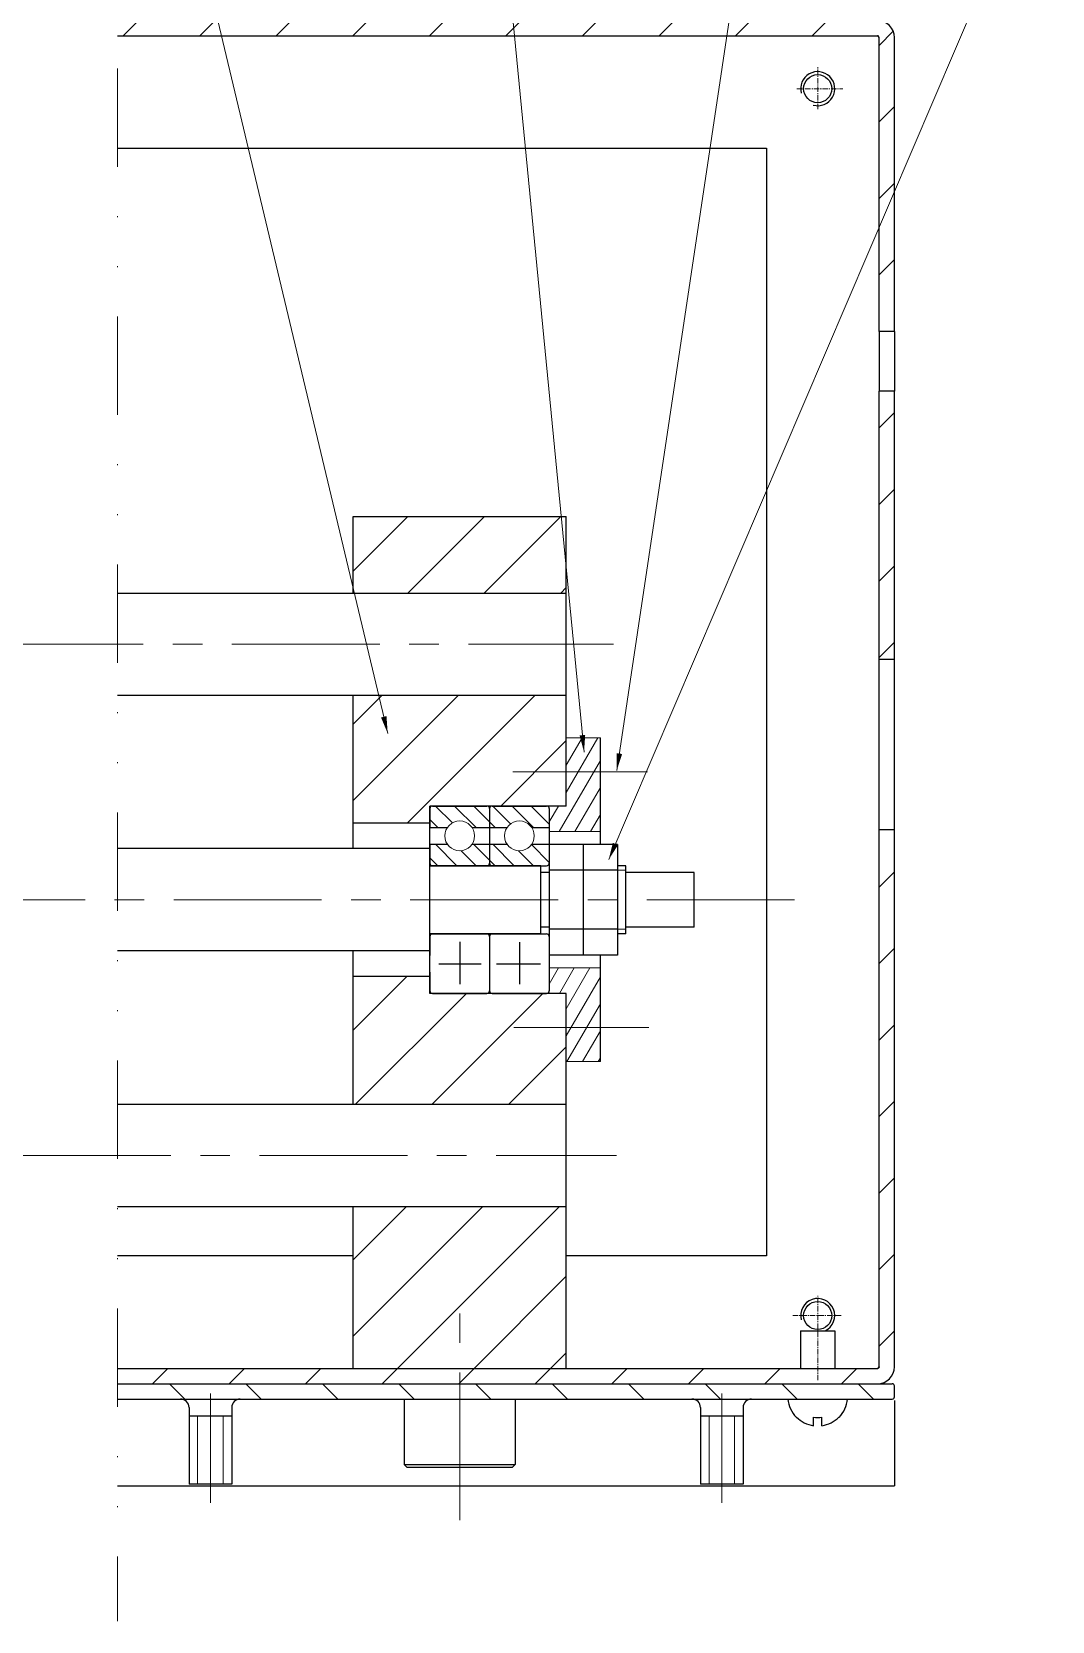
# Model space of a CAD drawing. Header units: millimetres. Extents: x 348 to 7549, y -2121 to -1262.
# Drawn here: x 791.9 to 911.6, y -1591 to -1404.5 of the extents above; entities that cross this region are included whole.
import ezdxf

# ---------------------------------------------------------------- set-up
doc = ezdxf.new("R2010")
doc.units = ezdxf.units.MM
doc.header["$LTSCALE"] = 46.255
doc.linetypes.add('CENTER', pattern=[0.6, 0.375, -0.075, 0.075, -0.075])
doc.linetypes.add('DIVIDE2', pattern=[0.625, 0.25, -0.125, 0, -0.125, 0, -0.125])
doc.layers.get('0').update_dxf_attribs({"linetype": 'CONTINUOUS'})
for name, color, linetype in [('02___PRT_ALL_AXES', 7, 'CONTINUOUS'), ('3_ALL_AXES', 7, 'CONTINUOUS'), ('7_ALL_FEATURES', 7, 'CONTINUOUS')]:
    doc.layers.add(name, color=color, linetype=linetype)
for name, color, linetype, lineweight in [('dim', 82, 'CONTINUOUS', 9), ('中心线', 2, 'CENTER', 13), ('剖面线', 4, 'CONTINUOUS', 13), ('双点划线', 4, 'DIVIDE2', 13), ('粗实线', 7, 'CONTINUOUS', 20), ('细实线', 20, 'CONTINUOUS', 13)]:
    doc.layers.add(name, color=color, linetype=linetype, lineweight=lineweight)
doc.styles.add('ROMANC', font='romanc.shx', dxfattribs={"bigfont": 'gbcbig.shx'})
doc.dimstyles.new('YanXiu', dxfattribs={"dimtxt": 2.5, "dimasz": 2.2, "dimexe": 0.66, "dimexo": 0.66, "dimgap": 0.66, "dimtad": 0, "dimtoh": 1, "dimdsep": 46, "dimtxsty": 'ROMANC', "dimcen": 0, "dimclrd": 256, "dimclre": 131, "dimclrt": 42, "dimazin": 2, "dimtfac": 1, "dimtofl": 0, "dimtmove": 0, "dimatfit": 3, "dimfxl": 1, "dimlwd": 5, "dimlwe": 5, "dimarcsym": 0})
pattern_1 = [(45, (-2663.8246, -1387.07), (-4.490128, 4.490128), [])]

msp = doc.modelspace()

# ---------------------------------------------------------------- hatches: boundary and pattern name
at = {"layer": '剖面线'}
h = msp.add_hatch(dxfattribs=at)
h.set_pattern_fill('LINE', color=256, scale=2, angle=45, style=0)
h.set_pattern_definition(pattern_1)
edge = h.paths.add_edge_path()
edge.add_spline(control_points=[(566.69165, -1404.96707), (566.69051, -1404.96718), (566.68783, -1404.96746), (566.68361, -1404.96799), (566.67899, -1404.96868), (566.67436, -1404.96948), (566.66971, -1404.9704), (566.66505, -1404.97143), (566.66038, -1404.97259), (566.65583, -1404.97383), (566.65284, -1404.97473), (566.65139, -1404.97517)], knot_values=[0.253872216, 0.253872216, 0.253872216, 0.253872216, 0.257320241, 0.261952689, 0.266621529, 0.271325905, 0.276064908, 0.280837577, 0.285642898, 0.290479808, 0.295009324, 0.295009324, 0.295009324, 0.295009324], degree=3, periodic=0)
edge.add_arc((566.71077, -1405.16616), 0.2, 90, 107.2690856, ccw=False)
edge.add_line((566.71077, -1404.96616), (789.73113, -1404.96616))
edge.add_line((789.73113, -1404.96616), (789.73113, -1403.16616))
edge.add_line((789.73113, -1403.16616), (566.71077, -1403.16616))
edge.add_arc((566.71077, -1405.16616), 2, 90, 180)
edge.add_line((564.71077, -1405.16616), (564.71077, -1498.66616))
edge.add_line((564.71077, -1498.66616), (566.51077, -1498.66616))
edge.add_line((566.51077, -1498.66616), (566.51077, -1405.01108))
edge = h.paths.add_edge_path()
edge.add_line((566.51077, -1513.66616), (564.71077, -1513.66616))
edge.add_line((564.71077, -1513.66616), (564.71077, -1561.16616))
edge.add_arc((566.71077, -1561.16616), 2, 180, 270)
edge.add_line((566.71077, -1563.16616), (573.71077, -1563.16616))
edge.add_line((573.71077, -1563.16616), (573.71077, -1561.36616))
edge.add_line((573.71077, -1561.36616), (566.55539, -1561.36616))
edge.add_spline(control_points=[(566.51157, -1561.18412), (566.51157, -1561.18412), (566.51171, -1561.18565), (566.51202, -1561.18872), (566.5126, -1561.19331), (566.51329, -1561.19793), (566.51409, -1561.20257), (566.51501, -1561.20722), (566.51604, -1561.21187), (566.51719, -1561.21654), (566.51843, -1561.22105), (566.51931, -1561.224), (566.51974, -1561.2254)], knot_values=[0.017986214, 0.017986214, 0.017986214, 0.017986214, 0.017994779, 0.02259003, 0.027222478, 0.031891319, 0.036595694, 0.041334697, 0.046107366, 0.050912687, 0.055749597, 0.060146177, 0.060146177, 0.060146177, 0.060146177], degree=3, periodic=0)
edge.add_arc((566.71077, -1561.16616), 0.2, 180, 197.2310018, ccw=False)
edge.add_line((566.51077, -1561.16616), (566.51077, -1513.66616))
h.paths.add_polyline_path([(767.71077, -1561.36616), (573.71077, -1561.36616), (573.71077, -1563.16616), (767.71077, -1563.16616)])
h.paths.add_polyline_path([(789.73113, -1561.36616), (767.71077, -1561.36616), (767.71077, -1563.16616), (789.73113, -1563.16616)])
edge = h.paths.add_edge_path()
edge.add_line((801.96338, -1561.36616), (801.96338, -1563.16616))
edge.add_line((801.96338, -1563.16616), (891.09854, -1563.16616))
edge.add_arc((891.09854, -1561.16616), 2, 270, 360)
edge.add_line((893.09854, -1561.16616), (893.09854, -1498.16616))
edge.add_line((893.09854, -1498.16616), (891.29854, -1498.16616))
edge.add_line((891.29854, -1498.16616), (891.29854, -1561.22195))
edge.add_spline(control_points=[(891.25373, -1561.29233), (891.25376, -1561.29229), (891.25487, -1561.29092), (891.25703, -1561.28819), (891.26012, -1561.28406), (891.2631, -1561.27987), (891.26596, -1561.27562), (891.2687, -1561.2713), (891.27132, -1561.26693), (891.27299, -1561.26399), (891.27381, -1561.26251)], knot_values=[0.10052688, 0.10052688, 0.10052688, 0.10052688, 0.100666818, 0.105826766, 0.110978112, 0.116119176, 0.121248294, 0.126363827, 0.131464165, 0.136523979, 0.136523979, 0.136523979, 0.136523979], degree=3, periodic=0)
edge.add_arc((891.09854, -1561.16616), 0.2, 270, 331.20048, ccw=False)
edge.add_line((891.09854, -1561.36616), (801.96338, -1561.36616))
h.paths.add_polyline_path([(893.09854, -1446.66616), (891.29854, -1446.66616), (891.29854, -1478.16616), (893.09854, -1478.16616)])
edge = h.paths.add_edge_path()
edge.add_line((891.09854, -1403.16616), (801.96338, -1403.16616))
edge.add_line((801.96338, -1403.16616), (801.96338, -1404.96616))
edge.add_line((801.96338, -1404.96616), (891.15471, -1404.96616))
edge.add_spline(control_points=[(891.22555, -1405.01166), (891.22523, -1405.0114), (891.22359, -1405.01006), (891.22057, -1405.00767), (891.21645, -1405.00458), (891.21226, -1405.00161), (891.208, -1404.99874), (891.20368, -1404.996), (891.19949, -1404.99348), (891.19672, -1404.99191), (891.19542, -1404.99119)], knot_values=[0.176545427, 0.176545427, 0.176545427, 0.176545427, 0.177767288, 0.182927236, 0.188078582, 0.193219646, 0.198348763, 0.203464297, 0.208564634, 0.21302454, 0.21302454, 0.21302454, 0.21302454], degree=3, periodic=0)
edge.add_arc((891.09854, -1405.16616), 0.2, 0, 61.0286142, ccw=False)
edge.add_line((891.29854, -1405.16616), (891.29854, -1439.66616))
edge.add_line((891.29854, -1439.66616), (893.09854, -1439.66616))
edge.add_line((893.09854, -1439.66616), (893.09854, -1405.16616))
edge.add_arc((891.09854, -1405.16616), 2, 0, 90)
h = msp.add_hatch(dxfattribs=at)
h.set_pattern_fill('LINE', color=256, scale=2, angle=45, style=0)
h.set_pattern_definition(pattern_1)
h.paths.add_polyline_path([(854.59854, -1461.36616), (829.59854, -1461.36616), (829.59854, -1470.36616), (854.59854, -1470.36616)])
h.paths.add_polyline_path([(854.59854, -1482.36616), (829.59854, -1482.36616), (829.59854, -1497.36616), (840.59854, -1497.36616), (840.59854, -1495.36616), (854.59854, -1495.36616)])
h.paths.add_polyline_path([(854.59854, -1517.36616), (840.59854, -1517.36616), (840.59854, -1515.36616), (829.59854, -1515.36616), (829.59854, -1530.36616), (854.59854, -1530.36616)])
h.paths.add_polyline_path([(854.59854, -1542.36616), (829.59854, -1542.36616), (829.59854, -1561.36616), (854.59854, -1561.36616)])
h = msp.add_hatch(dxfattribs=at)
h.set_pattern_fill('LINE', color=256, scale=0.5, angle=60, style=0)
h.set_pattern_definition([(60, (-2663.8246, -1387.0697), (-1.3748153, 0.79375), [])])
h.paths.add_polyline_path([(858.59854, -1487.36616), (854.59854, -1487.36616), (854.59854, -1491.36616), (858.59854, -1491.36616)])
h.paths.add_polyline_path([(858.59854, -1491.36616), (854.59854, -1491.36616), (854.59854, -1495.36616), (852.29854, -1495.36616, -0.414213562), (852.59854, -1495.66616), (852.59854, -1498.36616), (858.59854, -1498.36616)])
h.paths.add_polyline_path([(858.59854, -1514.36616), (852.59854, -1514.36616), (852.59854, -1517.06616, -0.414213562), (852.29854, -1517.36616), (854.59854, -1517.36616), (854.59854, -1521.36616), (858.59854, -1521.36616)])
h.paths.add_polyline_path([(858.59854, -1521.36616), (854.59854, -1521.36616), (854.59854, -1525.36616), (858.59854, -1525.36616)])
h = msp.add_hatch(dxfattribs=at)
h.set_pattern_fill('LINE', color=256, scale=0.5, angle=135, style=0)
h.set_pattern_definition([(135, (-2665.8246, -1387.0697), (-1.122532, -1.122532), [])])
h.paths.add_polyline_path([(845.59854, -1495.66616, 0.414213562), (845.29854, -1495.36616), (838.89854, -1495.36616, 0.414213562), (838.59854, -1495.66616), (838.59854, -1497.88616), (840.64868, -1497.88616, -0.531085005), (843.54841, -1497.88616), (845.59854, -1497.88616)])
h.paths.add_polyline_path([(845.59854, -1499.84616), (843.54841, -1499.84616, -0.531085005), (840.64868, -1499.84616), (838.59854, -1499.84616), (838.59854, -1502.06616, 0.414213562), (838.89854, -1502.36616), (845.29854, -1502.36616, 0.414213562), (845.59854, -1502.06616)])
h.paths.add_polyline_path([(852.59854, -1495.66616, 0.414213562), (852.29854, -1495.36616), (845.89854, -1495.36616, 0.414213562), (845.59854, -1495.66616), (845.59854, -1497.88616), (847.64868, -1497.88616, -0.531085005), (850.54841, -1497.88616), (852.59854, -1497.88616)])
h.paths.add_polyline_path([(852.59854, -1499.84616), (850.54841, -1499.84616, -0.531085005), (847.64868, -1499.84616), (845.59854, -1499.84616), (845.59854, -1502.06616, 0.414213562), (845.89854, -1502.36616), (852.29854, -1502.36616, 0.414213562), (852.59854, -1502.06616)])
h = msp.add_hatch(dxfattribs=at)
h.set_pattern_fill('LINE', color=256, scale=2, angle=315, style=0)
h.set_pattern_definition([(315, (-2663.8246, -1387.07), (4.490128, 4.490128), [])])
h.paths.add_polyline_path([(893.09854, -1563.41616, 0.414213562), (892.84854, -1563.16616), (801.96338, -1563.16616), (801.96338, -1564.96616), (892.84854, -1564.96616, 0.414213562), (893.09854, -1564.71616)])

# ---------------------------------------------------------------- linework, layer by layer
at = {"color": 7, "linetype": 'Continuous'}
for p, q in [((801.96338, -1404.96616), (891.09854, -1404.96616)), ((801.96338, -1404.96616), (891.09854, -1404.96616)), ((891.29854, -1439.66616), (891.29854, -1405.16616)), ((891.29854, -1439.66616), (891.29854, -1405.16616)), ((893.09854, -1439.66616), (893.09854, -1405.16616)), ((893.09854, -1439.66616), (893.09854, -1405.16616)), ((801.96338, -1418.16616), (878.09854, -1418.16616)), ((878.09854, -1418.16616), (878.09854, -1548.16616)), ((893.09854, -1439.66616), (891.29854, -1439.66616)), ((893.09854, -1439.66616), (891.29854, -1439.66616)), ((891.29854, -1478.16616), (891.29854, -1446.66616)), ((893.09854, -1446.66616), (891.29854, -1446.66616)), ((893.09854, -1446.66616), (891.29854, -1446.66616)), ((891.29854, -1561.16616), (891.29854, -1446.66616)), ((893.09854, -1478.16616), (893.09854, -1446.66616)), ((893.09854, -1561.16616), (893.09854, -1446.66616)), ((829.59854, -1470.36616), (829.59854, -1461.36616)), ((829.59854, -1461.36616), (854.59854, -1461.36616)), ((829.59854, -1461.36616), (854.59854, -1461.36616)), ((829.59854, -1470.36616), (829.59854, -1461.36616)), ((854.59854, -1470.36616), (854.59854, -1461.36616)), ((854.59854, -1495.36616), (854.59854, -1461.36616)), ((801.96338, -1470.36616), (854.59854, -1470.36616)), ((801.96338, -1470.36616), (854.59854, -1470.36616)), ((829.59854, -1470.36616), (854.59854, -1470.36616)), ((854.59854, -1482.36616), (854.59854, -1470.36616)), ((893.09854, -1478.16616), (891.29854, -1478.16616)), ((893.09854, -1478.16616), (891.29854, -1478.16616)), ((801.96338, -1482.36616), (854.59854, -1482.36616)), ((801.96338, -1482.36616), (854.59854, -1482.36616)), ((829.59854, -1497.36616), (829.59854, -1482.36616)), ((829.59854, -1482.36616), (854.59854, -1482.36616)), ((829.59854, -1500.36616), (829.59854, -1482.36616)), ((854.59854, -1495.36616), (854.59854, -1482.36616)), ((858.59854, -1499.86616), (858.59854, -1487.36616)), ((852.59854, -1495.36616), (838.59854, -1495.36616)), ((838.59854, -1495.36616), (838.59854, -1497.36616)), ((854.59854, -1495.36616), (838.59854, -1495.36616)), ((838.59854, -1517.36616), (838.59854, -1495.36616)), ((838.59854, -1495.66616), (838.59854, -1497.88616)), ((838.89854, -1495.36616), (845.29854, -1495.36616)), ((845.59854, -1495.66616), (845.59854, -1497.88616)), ((845.59854, -1495.66616), (845.59854, -1497.88616)), ((845.59854, -1495.66616), (845.59854, -1502.06616)), ((845.89854, -1495.36616), (852.29854, -1495.36616)), ((852.59854, -1495.66616), (852.59854, -1517.06616)), ((838.59854, -1497.36616), (829.59854, -1497.36616)), ((838.59854, -1497.36616), (829.59854, -1497.36616)), ((838.59854, -1497.88616), (840.64868, -1497.88616)), ((838.59854, -1497.88616), (840.64868, -1497.88616)), ((843.54841, -1497.88616), (845.59854, -1497.88616)), ((843.54841, -1497.88616), (847.64868, -1497.88616)), ((845.59854, -1497.88616), (847.64868, -1497.88616)), ((850.54841, -1497.88616), (852.59854, -1497.88616)), ((850.54841, -1497.88616), (852.59854, -1497.88616)), ((838.59854, -1499.84616), (838.59854, -1502.06616)), ((838.59854, -1499.84616), (840.64868, -1499.84616)), ((838.59854, -1499.84616), (840.64868, -1499.84616)), ((843.54841, -1499.84616), (845.59854, -1499.84616)), ((843.54841, -1499.84616), (847.64868, -1499.84616)), ((845.59854, -1499.84616), (845.59854, -1502.06616)), ((845.59854, -1499.84616), (847.64868, -1499.84616)), ((845.59854, -1499.84616), (845.59854, -1502.06616)), ((850.54841, -1499.84616), (852.59854, -1499.84616)), ((850.54841, -1499.84616), (852.59854, -1499.84616)), ((856.59854, -1499.86616), (852.59854, -1499.86616)), ((860.59854, -1499.86616), (852.59854, -1499.86616)), ((856.59854, -1499.86616), (856.59854, -1502.40716)), ((860.59854, -1499.86616), (856.59854, -1499.86616)), ((856.59854, -1499.86616), (856.59854, -1502.50716)), ((856.59854, -1499.86616), (856.59854, -1512.86616)), ((860.59854, -1499.86616), (860.59854, -1502.50716)), ((860.59854, -1499.86616), (860.59854, -1512.86616)), ((891.29854, -1561.16616), (891.29854, -1498.16616)), ((893.09854, -1498.16616), (891.29854, -1498.16616)), ((893.09854, -1498.16616), (891.29854, -1498.16616)), ((893.09854, -1561.16616), (893.09854, -1498.16616)), ((838.59854, -1500.36616), (801.96338, -1500.36616)), ((838.59854, -1500.36616), (801.96338, -1500.36616)), ((838.59854, -1502.36616), (838.59854, -1500.36616)), ((851.59854, -1502.36616), (838.59854, -1502.36616)), ((838.59854, -1502.36616), (852.29854, -1502.36616)), ((838.89854, -1502.36616), (845.29854, -1502.36616)), ((845.59854, -1502.11743), (845.59854, -1502.36616)), ((845.89854, -1502.36616), (852.29854, -1502.36616)), ((851.59854, -1510.36616), (851.59854, -1502.36616)), ((852.59854, -1503.16616), (851.59854, -1503.16616)), ((852.59854, -1503.16616), (851.59854, -1503.16616)), ((860.59854, -1502.90716), (852.59854, -1502.90716)), ((861.59854, -1502.36616), (860.59854, -1502.36616)), ((861.59854, -1502.36616), (860.59854, -1502.36616)), ((861.59854, -1510.36616), (861.59854, -1502.36616)), ((869.59854, -1503.16616), (861.59854, -1503.16616)), ((869.59854, -1503.16616), (861.59854, -1503.16616)), ((869.59854, -1509.56616), (869.59854, -1503.16616)), ((869.59854, -1509.56616), (869.59854, -1503.16616)), ((851.59854, -1510.36616), (838.59854, -1510.36616)), ((838.59854, -1512.36616), (838.59854, -1510.36616)), ((838.59854, -1510.36616), (852.29854, -1510.36616)), ((838.59854, -1510.66616), (838.59854, -1512.88616)), ((838.89854, -1510.36616), (845.29854, -1510.36616)), ((845.59854, -1510.36616), (845.59854, -1510.61488)), ((845.59854, -1510.66616), (845.59854, -1512.88616)), ((845.59854, -1510.66616), (845.59854, -1512.88616)), ((845.59854, -1510.66616), (845.59854, -1517.06616)), ((845.89854, -1510.36616), (852.29854, -1510.36616)), ((852.59854, -1509.56616), (851.59854, -1509.56616)), ((852.59854, -1509.56616), (851.59854, -1509.56616)), ((860.59854, -1509.82516), (852.59854, -1509.82516)), ((856.59854, -1510.22516), (856.59854, -1512.86616)), ((856.59854, -1510.32516), (856.59854, -1512.86616)), ((860.59854, -1510.22516), (860.59854, -1512.86616)), ((861.59854, -1510.36616), (860.59854, -1510.36616)), ((861.59854, -1510.36616), (860.59854, -1510.36616)), ((869.59854, -1509.56616), (861.59854, -1509.56616)), ((869.59854, -1509.56616), (861.59854, -1509.56616)), ((838.59854, -1512.36616), (801.96338, -1512.36616)), ((838.59854, -1512.36616), (801.96338, -1512.36616)), ((829.59854, -1530.36616), (829.59854, -1512.36616)), ((842.09854, -1511.28623), (842.09854, -1516.27087)), ((849.09854, -1511.3387), (849.09854, -1516.27087)), ((856.59854, -1512.86616), (852.59854, -1512.86616)), ((860.59854, -1512.86616), (852.59854, -1512.86616)), ((860.59854, -1512.86616), (856.59854, -1512.86616)), ((858.59854, -1525.36616), (858.59854, -1512.86616)), ((839.64448, -1513.86616), (844.63428, -1513.86616)), ((846.4201, -1513.86616), (851.56749, -1513.86616)), ((829.59854, -1530.36616), (829.59854, -1515.36616)), ((838.59854, -1515.36616), (829.59854, -1515.36616)), ((838.59854, -1515.36616), (829.59854, -1515.36616)), ((838.59854, -1514.84616), (838.59854, -1517.06616)), ((838.59854, -1515.36616), (838.59854, -1517.36616)), ((845.59854, -1514.84616), (845.59854, -1517.06616)), ((845.59854, -1514.84616), (845.59854, -1517.06616)), ((852.59854, -1517.36616), (838.59854, -1517.36616)), ((854.59854, -1517.36616), (838.59854, -1517.36616)), ((838.89854, -1517.36616), (845.29854, -1517.36616)), ((845.89854, -1517.36616), (852.29854, -1517.36616)), ((854.59854, -1530.36616), (854.59854, -1517.36616)), ((854.59854, -1561.36616), (854.59854, -1517.36616)), ((801.96338, -1530.36616), (854.59854, -1530.36616)), ((801.96338, -1530.36616), (854.59854, -1530.36616)), ((829.59854, -1530.36616), (854.59854, -1530.36616)), ((854.59854, -1542.36616), (854.59854, -1530.36616)), ((801.96338, -1542.36616), (854.59854, -1542.36616)), ((801.96338, -1542.36616), (854.59854, -1542.36616)), ((829.59854, -1561.36616), (829.59854, -1542.36616)), ((829.59854, -1542.36616), (854.59854, -1542.36616)), ((829.59854, -1561.36616), (829.59854, -1542.36616)), ((854.59854, -1561.36616), (854.59854, -1542.36616)), ((829.59854, -1548.16616), (801.96338, -1548.16616)), ((878.09854, -1548.16616), (854.59854, -1548.16616)), ((801.96338, -1561.36616), (891.09854, -1561.36616)), ((801.96338, -1561.36616), (891.09854, -1561.36616)), ((829.59854, -1561.36616), (854.59854, -1561.36616)), ((801.96338, -1563.16616), (892.84854, -1563.16616)), ((801.96338, -1563.16616), (892.84854, -1563.16616)), ((801.96338, -1563.16616), (891.09854, -1563.16616)), ((801.96338, -1564.96616), (892.84854, -1564.96616)), ((801.96338, -1564.96616), (892.84854, -1564.96616)), ((893.09854, -1564.71616), (893.09854, -1563.41616)), ((893.09854, -1564.71616), (893.09854, -1563.41616)), ((893.09854, -1565.14235), (893.09854, -1575.16616)), ((810.34854, -1565.96616), (810.34854, -1574.96616)), ((815.34854, -1566.96616), (810.34854, -1566.96616)), ((815.34854, -1565.96616), (815.34854, -1574.96616)), ((870.34854, -1565.96616), (870.34854, -1574.96616)), ((875.34854, -1566.96616), (870.34854, -1566.96616)), ((875.34854, -1565.96616), (875.34854, -1574.96616)), ((801.96338, -1575.16616), (893.09854, -1575.16616)), ((815.34854, -1574.96616), (810.34854, -1574.96616)), ((875.34854, -1574.96616), (870.34854, -1574.96616))]:
    msp.add_line(p, q, dxfattribs=at)
for centre, radius, start, end in [((891.09854, -1405.16616), 2, 0, 90), ((891.09854, -1405.16616), 0.2, 0, 90), ((838.89854, -1495.66616), 0.3, 90, 180), ((845.29854, -1495.66616), 0.3, 0, 90), ((845.89854, -1495.66616), 0.3, 90, 180), ((852.29854, -1495.66616), 0.3, 0, 90), ((838.89854, -1502.06616), 0.3, 180, 270), ((845.29854, -1502.06616), 0.3, 270, 360), ((845.89854, -1502.06616), 0.3, 180, 270), ((852.29854, -1502.06616), 0.3, 270, 360), ((838.89854, -1510.66616), 0.3, 90, 180), ((845.29854, -1510.66616), 0.3, 0, 90), ((845.89854, -1510.66616), 0.3, 90, 180), ((852.29854, -1510.66616), 0.3, 0, 90), ((838.89854, -1517.06616), 0.3, 180, 270), ((845.29854, -1517.06616), 0.3, 270, 360), ((845.89854, -1517.06616), 0.3, 180, 270), ((852.29854, -1517.06616), 0.3, 270, 360), ((891.09854, -1561.16616), 2, 270, 0), ((891.09854, -1561.16616), 0.2, 270, 0), ((892.84854, -1563.41616), 0.25, 0, 90), ((809.34854, -1565.96616), 1, 0, 90), ((816.34854, -1565.96616), 1, 90, 180), ((869.34854, -1565.96616), 1, 0, 90), ((876.34854, -1565.96616), 1, 90, 180), ((892.84854, -1564.71616), 0.25, 270, 0)]:
    msp.add_arc(centre, radius, start, end, dxfattribs=at)
at = {"color": 2, "linetype": 'Continuous'}
for centre, start in [((884.09854, -1411.16616), 255), ((884.09854, -1555.16616), 295.8293523)]:
    msp.add_arc(centre, 2, start, 195, dxfattribs=at)
at = {"color": 7, "linetype": 'Continuous', "end_tangent": (-1, 0)}
for points, start_tangent in [([(891.29854, -1405.16616), (891.29849, -1405.16172), (891.29834, -1405.15724), (891.29809, -1405.15273), (891.29773, -1405.14819), (891.29727, -1405.14362), (891.29669, -1405.13902), (891.29601, -1405.1344), (891.2952, -1405.12977), (891.29429, -1405.12512), (891.29325, -1405.12046), (891.2921, -1405.11579), (891.29082, -1405.11113), (891.28943, -1405.10646), (891.28791, -1405.10181), (891.28627, -1405.09717), (891.2845, -1405.09254), (891.28261, -1405.08794), (891.2806, -1405.08336), (891.27846, -1405.07881), (891.2762, -1405.0743), (891.27382, -1405.06983), (891.27131, -1405.06541), (891.26869, -1405.06103), (891.26594, -1405.05672), (891.26308, -1405.05246), (891.2601, -1405.04827), (891.25701, -1405.04415), (891.25381, -1405.0401), (891.25051, -1405.03613), (891.24709, -1405.03224), (891.24358, -1405.02845), (891.23996, -1405.02474), (891.23626, -1405.02112), (891.23246, -1405.01761), (891.22857, -1405.0142), (891.2246, -1405.01089), (891.22056, -1405.00769), (891.21643, -1405.0046), (891.21224, -1405.00162), (891.20799, -1404.99876), (891.20367, -1404.99602), (891.1993, -1404.99339), (891.19487, -1404.99089), (891.1904, -1404.9885), (891.18589, -1404.98624), (891.18134, -1404.9841), (891.17677, -1404.98209), (891.17216, -1404.9802), (891.16754, -1404.97844), (891.16289, -1404.97679), (891.15824, -1404.97528), (891.15357, -1404.97388), (891.14891, -1404.9726), (891.14424, -1404.97145), (891.13959, -1404.97042), (891.13494, -1404.9695), (891.1303, -1404.9687), (891.12568, -1404.96801), (891.12109, -1404.96743), (891.11651, -1404.96697), (891.11197, -1404.96661), (891.10746, -1404.96636), (891.10298, -1404.96621), (891.09854, -1404.96616)], (0, 1)), ([(891.29854, -1561.16616), (891.29849, -1561.1706), (891.29834, -1561.17507), (891.29809, -1561.17959), (891.29773, -1561.18413), (891.29727, -1561.1887), (891.29669, -1561.1933), (891.29601, -1561.19792), (891.2952, -1561.20255), (891.29429, -1561.2072), (891.29325, -1561.21186), (891.2921, -1561.21652), (891.29082, -1561.22119), (891.28943, -1561.22585), (891.28791, -1561.23051), (891.28627, -1561.23515), (891.2845, -1561.23978), (891.28261, -1561.24438), (891.2806, -1561.24896), (891.27846, -1561.25351), (891.2762, -1561.25802), (891.27382, -1561.26249), (891.27131, -1561.26691), (891.26869, -1561.27128), (891.26594, -1561.2756), (891.26308, -1561.27986), (891.2601, -1561.28405), (891.25701, -1561.28817), (891.25381, -1561.29222), (891.25051, -1561.29619), (891.24709, -1561.30007), (891.24358, -1561.30387), (891.23996, -1561.30758), (891.23626, -1561.31119), (891.23246, -1561.31471), (891.22857, -1561.31812), (891.2246, -1561.32143), (891.22056, -1561.32463), (891.21643, -1561.32772), (891.21224, -1561.3307), (891.20799, -1561.33356), (891.20367, -1561.3363), (891.1993, -1561.33893), (891.19487, -1561.34143), (891.1904, -1561.34382), (891.18589, -1561.34608), (891.18134, -1561.34821), (891.17677, -1561.35023), (891.17216, -1561.35212), (891.16754, -1561.35388), (891.16289, -1561.35552), (891.15824, -1561.35704), (891.15357, -1561.35844), (891.14891, -1561.35971), (891.14424, -1561.36087), (891.13959, -1561.3619), (891.13494, -1561.36282), (891.1303, -1561.36362), (891.12568, -1561.36431), (891.12109, -1561.36488), (891.11651, -1561.36535), (891.11197, -1561.36571), (891.10746, -1561.36596), (891.10298, -1561.36611), (891.09854, -1561.36616)], (0, -1))]:
    msp.add_spline(points, degree=3, dxfattribs=dict(at, start_tangent=start_tangent))
at = {"layer": '02___PRT_ALL_AXES', "color": 7, "linetype": 'Continuous'}
for p, q in [((891.29854, -1439.66616), (891.29854, -1446.66616)), ((893.09854, -1439.66616), (893.09854, -1446.66616)), ((815.34854, -1574.96616), (810.34854, -1574.96616)), ((875.34854, -1574.96616), (870.34854, -1574.96616))]:
    msp.add_line(p, q, dxfattribs=at)
for centre in [(884.09854, -1411.16616), (884.09854, -1555.16616)]:
    msp.add_circle(centre, 1.65, dxfattribs=at)
at = {"layer": '3_ALL_AXES', "color": 7, "linetype": 'Continuous'}
for p, q in [((882.09854, -1556.96616), (886.09854, -1556.96616)), ((882.09854, -1556.96616), (882.09854, -1561.36616)), ((886.09854, -1556.96616), (886.09854, -1561.36616)), ((835.59854, -1564.96616), (835.59854, -1572.66616)), ((848.59854, -1564.96616), (848.59854, -1572.66616))]:
    msp.add_line(p, q, dxfattribs=at)
for start, end in [(185.1275404, 224.6488364), (315.3511634, 354.8724596)]:
    msp.add_arc((884.09854, -1564.6521), 3.51406, start, end, dxfattribs=at)
at = {"layer": '7_ALL_FEATURES', "color": 7, "linetype": 'Continuous'}
for p, q in [((881.59854, -1567.12164), (881.62398, -1567.09651)), ((883.59854, -1568.09428), (883.59854, -1567.09651)), ((884.59854, -1568.09428), (884.59854, -1567.09651)), ((886.57311, -1567.09651), (886.59854, -1567.12164)), ((835.59854, -1572.66616), (848.59854, -1572.66616)), ((835.59854, -1572.66616), (835.89854, -1572.96616)), ((835.89854, -1572.96616), (848.29854, -1572.96616)), ((848.59854, -1572.66616), (848.29854, -1572.96616))]:
    msp.add_line(p, q, dxfattribs=at)
for centre, radius, start, end in [((884.09854, -1564.6521), 3.47831, 224.6488366, 261.7352146), ((884.09854, -1562.13557), 4.98608, 264.2447476, 275.7552524), ((884.09854, -1564.6521), 3.47831, 278.2647854, 315.3511634)]:
    msp.add_arc(centre, radius, start, end, dxfattribs=at)
at = {"layer": '中心线', "ltscale": 0.036243}
for p, q in [((884.09854, -1413.55983), (884.09854, -1408.60765)), ((881.63711, -1411.16616), (887.05061, -1411.16616)), ((884.09854, -1562.74853), (884.09854, -1552.85445)), ((881.17419, -1555.16616), (886.8491, -1555.16616))]:
    msp.add_line(p, q, dxfattribs=at)
at = {"layer": '中心线'}
for p, q in [((593.34832, -1476.36616), (860.14253, -1476.36616)), ((864.14212, -1491.36616), (848.31951, -1491.36616)), ((881.39595, -1506.36616), (517.71141, -1506.36616)), ((864.27508, -1521.36616), (848.45248, -1521.36616)), ((596.58453, -1536.36616), (860.47793, -1536.36616)), ((842.09854, -1579.19976), (842.09854, -1553.55778)), ((812.84854, -1577.15899), (812.84854, -1564.32629)), ((872.84854, -1577.15899), (872.84854, -1564.32629))]:
    msp.add_line(p, q, dxfattribs=at)
at = {"layer": '双点划线'}
msp.add_line((801.96338, -1379.67353), (801.96338, -1591.04196), dxfattribs=at)
at = {"layer": '粗实线'}
for p, q in [((858.59854, -1487.36616), (854.59854, -1487.36616)), ((858.59854, -1498.36616), (852.59854, -1498.36616)), ((858.59854, -1514.36616), (852.59854, -1514.36616)), ((858.59854, -1525.36616), (854.59854, -1525.36616))]:
    msp.add_line(p, q, dxfattribs=at)
for centre in [(842.09854, -1498.86616), (849.09854, -1498.86616)]:
    msp.add_circle(centre, 1.75, dxfattribs=at)
at = {"layer": '细实线'}
for p, q in [((860.59854, -1502.90716), (861.59854, -1502.90716)), ((860.59854, -1509.82516), (861.59854, -1509.82516)), ((811.34854, -1574.96616), (811.34854, -1566.96616)), ((814.34854, -1574.96616), (814.34854, -1566.96616)), ((871.34854, -1574.96616), (871.34854, -1566.96616)), ((874.34854, -1574.96616), (874.34854, -1566.96616))]:
    msp.add_line(p, q, dxfattribs=at)

# ---------------------------------------------------------------- leaders
at = {"layer": 'dim'}
for points in [[(833.65191, -1486.83716), (808.0857, -1379.52511)], [(856.68652, -1489.03879), (846.08862, -1379.98616)], [(859.58216, -1501.64755), (911.61005, -1379.88248)], [(860.52817, -1491.18508), (877.18384, -1380.06019)]]:
    msp.add_leader(points, dimstyle='YanXiu', override={"dimasz": 2, "dimgap": 0.66, "dimtad": 0}, dxfattribs=at)

doc.saveas('drawing.dxf')
